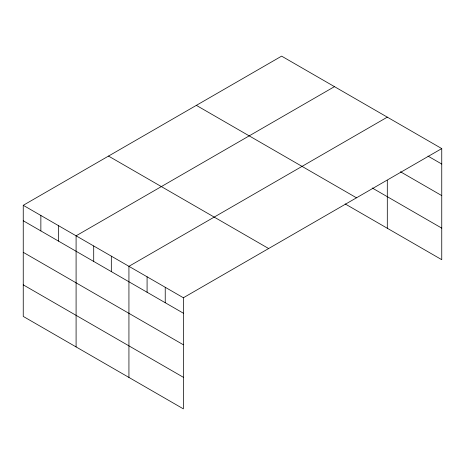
<?xml version="1.0" encoding="UTF-8"?>
<svg xmlns="http://www.w3.org/2000/svg" width="465" height="465" viewBox="0 0 465 465"><rect width="100%" height="100%" fill="white"/><g stroke="black" fill="none" stroke-linecap="round" stroke-linejoin="round"><path stroke-width="0.7" d="M441.75 148.585L183.379 297.757L183.379 408.863L23.25 316.415L23.25 205.303L281.621 56.137L441.75 148.585L441.75 259.697L345.158 203.926M334.463 86.647L76.091 235.813L76.091 346.925M387.304 117.151L128.933 266.323L128.933 377.429M427.98 156.089L441.75 164.04M400.446 171.759L441.75 195.602M372.209 187.976L441.75 228.129M196.358 105.363L356.486 197.811M108.514 156.077L268.642 248.531M23.25 205.303L183.379 297.757M23.25 220.759L183.379 313.207M23.25 252.326L183.379 344.774M23.25 284.847L183.379 377.295M387.304 180.432L387.304 228.263M165.232 287.277L165.232 302.732M147.085 276.803L147.085 292.253M111.321 256.151L111.321 271.606M93.709 245.985L93.709 261.435M58.48 225.647L58.48 241.097M40.862 215.475L40.862 230.925"/></g></svg>
